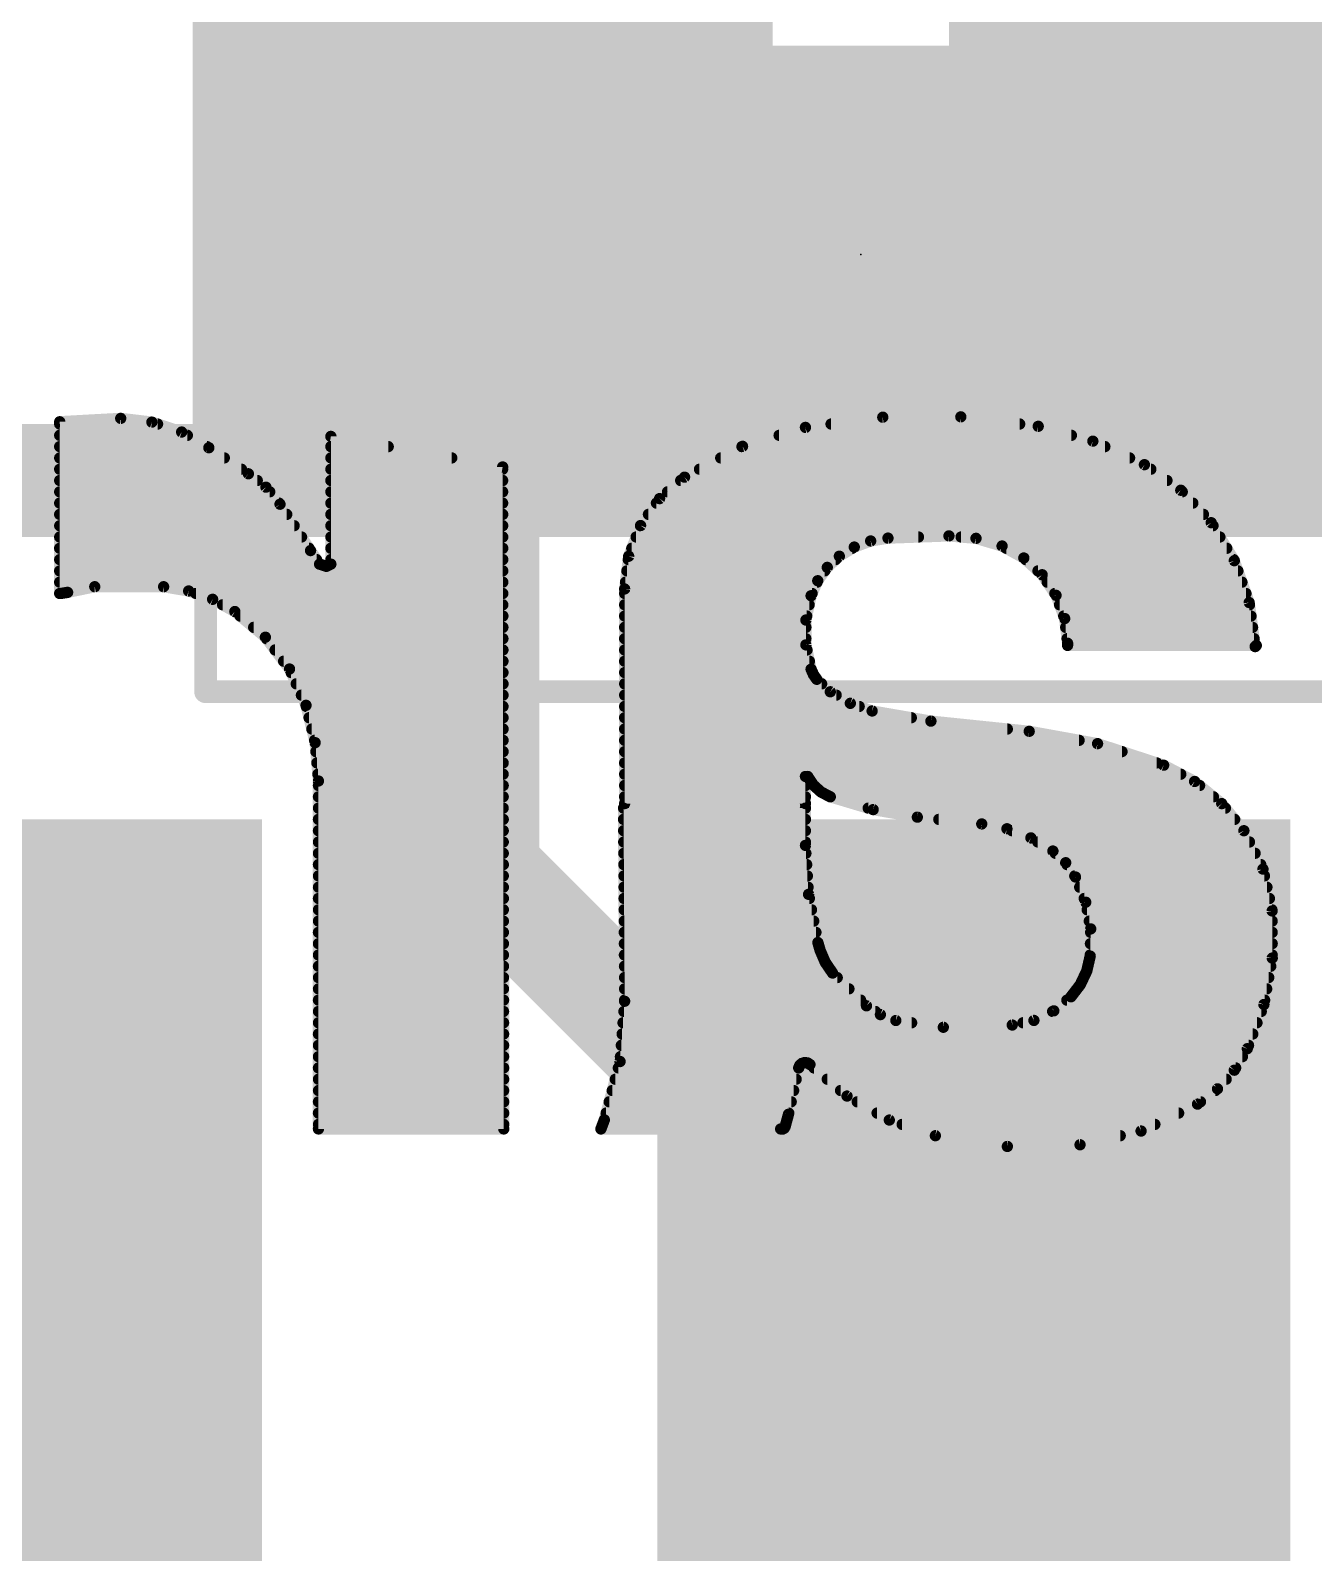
# Model space of a CAD drawing. Extents: x -128 to 56, y -3 to 18.
# Drawn here: x 32.169 to 35.054, y 10.29 to 13.712 of the extents above; entities that cross this region are included whole.
import ezdxf

# ---------------------------------------------------------------- set-up
doc = ezdxf.new("R2010")
doc.units = 0
for name, color, linetype in [('1', 12, 'CONTINUOUS'), ('16', 132, 'CONTINUOUS'), ('21', 53, 'CONTINUOUS'), ('22', 53, 'CONTINUOUS'), ('23', 53, 'CONTINUOUS'), ('29', 253, 'CONTINUOUS'), ('31', 253, 'CONTINUOUS'), ('35', 253, 'CONTINUOUS'), ('39', 12, 'CONTINUOUS'), ('51', 53, 'CONTINUOUS')]:
    doc.layers.add(name, color=color, linetype=linetype)

# ---------------------------------------------------------------- blocks, each defined once
blk = doc.blocks.new('RECT')
blk.add_solid([(-0.5, -0.5), (0.5, -0.5), (-0.5, 0.5), (0.5, 0.5)])

msp = doc.modelspace()

# ---------------------------------------------------------------- linework, layer by layer
at = {"layer": '1'}
for points, const_width in [([(34.886, 13.208), (36.615, 13.208)], 0.3048), ([(33.186, 13.208), (33.186, 11.8228)], 0.254), ([(33.186, 11.8228), (34.29, 10.7188)], 0.254), ([(34.29, 10.16), (34.29, 10.7188)], 0.4064), ([(34.29, 10.16), (38.1, 6.35)], 0.4064)]:
    msp.add_lwpolyline(points, dxfattribs=dict(at, const_width=const_width))
for points, const_width in [([(34.886, 13.2842, 1), (34.886, 13.1318)], 0.1524), ([(33.2495, 13.208, 1), (33.1225, 13.208)], 0.127), ([(33.2309, 11.8677, 1), (33.1411, 11.7779)], 0.127), ([(33.1225, 11.8228, 1), (33.2495, 11.8228)], 0.127), ([(34.3916, 10.7188, 1), (34.1884, 10.7188)], 0.2032), ([(34.2451, 10.6739, 1), (34.3349, 10.7637)], 0.127), ([(34.3618, 10.2318, 1), (34.2182, 10.0882)], 0.2032)]:
    msp.add_lwpolyline(points, format="xyb", dxfattribs=dict(at, const_width=const_width))
at = {"layer": '16', "const_width": 0.254}
msp.add_lwpolyline([(5.08, 12.7), (44.45, 12.7)], dxfattribs=at)
at = {"layer": '22', "const_width": 0.0254}
for points in [[(32.3723, 12.8397), (32.2351, 12.8321)], [(32.2351, 12.8321), (32.2351, 12.446)], [(32.2351, 12.827), (32.4552, 12.827)], [(32.4424, 12.8313), (32.3723, 12.8397)], [(32.5093, 12.809), (32.4424, 12.8313)], [(33.9115, 12.8194), (34.0854, 12.8424)], [(33.969, 12.827), (34.3932, 12.827)], [(34.0854, 12.8424), (34.2607, 12.8432)], [(34.2607, 12.8432), (34.4348, 12.8219)], [(34.4348, 12.8219), (34.5577, 12.7885)], [(32.2351, 12.8016), (32.5221, 12.8016)], [(32.5704, 12.7737), (32.5093, 12.809)], [(33.2308, 12.7305), (32.8447, 12.7991)], [(32.8447, 12.7991), (32.8447, 12.512)], [(33.7701, 12.7769), (33.9115, 12.8194)], [(33.8523, 12.8016), (34.5094, 12.8016)], [(34.5577, 12.7885), (34.6735, 12.7356)], [(32.2351, 12.7762), (32.5661, 12.7762)], [(32.6593, 12.7152), (32.5704, 12.7737)], [(32.8447, 12.7762), (32.9736, 12.7762)], [(33.6398, 12.7076), (33.7701, 12.7769)], [(33.7688, 12.7762), (34.5846, 12.7762)], [(32.2351, 12.7508), (32.6052, 12.7508)], [(32.2351, 12.7254), (32.6438, 12.7254)], [(32.8447, 12.7508), (33.1165, 12.7508)], [(32.8447, 12.7254), (33.2308, 12.7254)], [(33.2334, 11.242), (33.2308, 12.7305)], [(33.6733, 12.7254), (34.688, 12.7254)], [(33.721, 12.7508), (34.6402, 12.7508)], [(34.6735, 12.7356), (34.7553, 12.6781)], [(32.2351, 12.7), (32.6792, 12.7)], [(32.6988, 12.685), (32.6593, 12.7152)], [(32.7304, 12.6467), (32.6988, 12.685)], [(32.8447, 12.7), (33.2309, 12.7)], [(33.5836, 12.6593), (33.6398, 12.7076)], [(33.631, 12.7), (34.7242, 12.7)], [(32.2351, 12.6746), (32.7073, 12.6746)], [(32.8447, 12.6746), (33.2309, 12.6746)], [(33.5409, 12.5988), (33.5836, 12.6593)], [(33.6014, 12.6746), (34.7586, 12.6746)], [(34.7553, 12.6781), (34.8236, 12.6052)], [(32.2351, 12.6492), (32.7283, 12.6492)], [(32.2351, 12.6238), (32.7455, 12.6238)], [(32.799, 12.5425), (32.7304, 12.6467)], [(32.8447, 12.6492), (33.2309, 12.6492)], [(32.8447, 12.6238), (33.231, 12.6238)], [(33.5586, 12.6238), (34.8062, 12.6238)], [(33.5765, 12.6492), (34.7824, 12.6492)], [(32.2351, 12.5984), (32.7622, 12.5984)], [(32.8447, 12.5984), (33.231, 12.5984)], [(33.5142, 12.5297), (33.5409, 12.5988)], [(33.5407, 12.5984), (34.8277, 12.5984)], [(34.8236, 12.6052), (34.8756, 12.5198)], [(32.2351, 12.573), (32.7789, 12.573)], [(32.8447, 12.573), (33.2311, 12.573)], [(33.5309, 12.573), (34.1656, 12.573)], [(34.0213, 12.5504), (33.9877, 12.5298)], [(34.0582, 12.5641), (34.0213, 12.5504)], [(34.097, 12.5705), (34.0582, 12.5641)], [(34.2341, 12.5755), (34.097, 12.5705)], [(34.2949, 12.57), (34.2341, 12.5755)], [(34.2615, 12.573), (34.8432, 12.573)], [(34.3535, 12.5527), (34.2949, 12.57)], [(34.4024, 12.5258), (34.3535, 12.5527)], [(32.2351, 12.5476), (32.7956, 12.5476)], [(32.2351, 12.5222), (32.8125, 12.5222)], [(32.8193, 12.512), (32.799, 12.5425)], [(32.8447, 12.5476), (33.2311, 12.5476)], [(32.8447, 12.5222), (33.2312, 12.5222)], [(33.5051, 12.4562), (33.5142, 12.5297)], [(33.5133, 12.5222), (33.9795, 12.5222)], [(33.5211, 12.5476), (34.0168, 12.5476)], [(33.9877, 12.5298), (33.9606, 12.5047)], [(34.3628, 12.5476), (34.8586, 12.5476)], [(34.4436, 12.4882), (34.4024, 12.5258)], [(34.4064, 12.5222), (34.8741, 12.5222)], [(34.8756, 12.5198), (34.909, 12.4256)], [(32.2351, 12.4968), (33.2312, 12.4968)], [(32.8346, 12.507), (32.8193, 12.512)], [(32.8447, 12.512), (32.8346, 12.507)], [(33.5101, 12.4968), (33.955, 12.4968)], [(33.9606, 12.5047), (33.9392, 12.4747)], [(34.4342, 12.4968), (34.8837, 12.4968)], [(34.4748, 12.4419), (34.4436, 12.4882)], [(32.2351, 12.4714), (33.2313, 12.4714)], [(32.2351, 12.446), (32.2377, 12.446)], [(32.2351, 12.446), (32.2377, 12.446)], [(32.2377, 12.446), (32.2529, 12.4485)], [(32.2529, 12.4485), (32.3139, 12.4612)], [(32.3139, 12.4612), (32.4688, 12.4612)], [(32.4688, 12.4612), (32.525, 12.4517)], [(32.525, 12.4517), (32.5789, 12.4329)], [(32.5413, 12.446), (33.2313, 12.446)], [(33.5051, 11.9736), (33.5051, 12.4562)], [(33.5051, 12.446), (33.9265, 12.446)], [(33.507, 12.4714), (33.9377, 12.4714)], [(33.9392, 12.4747), (33.9242, 12.4409)], [(34.4549, 12.4714), (34.8927, 12.4714)], [(34.472, 12.446), (34.9018, 12.446)], [(32.5789, 12.4329), (32.6288, 12.4054)], [(32.6012, 12.4206), (33.2313, 12.4206)], [(33.5051, 12.4206), (33.9199, 12.4206)], [(33.9242, 12.4409), (33.9125, 12.3863)], [(34.4942, 12.3896), (34.4748, 12.4419)], [(34.4827, 12.4206), (34.9097, 12.4206)], [(34.909, 12.4256), (34.9225, 12.3266)], [(32.6288, 12.4054), (32.6975, 12.3477)], [(32.6409, 12.3952), (33.2314, 12.3952)], [(33.5051, 12.3952), (33.9144, 12.3952)], [(33.9125, 12.3863), (33.9125, 12.3304)], [(34.4921, 12.3952), (34.9131, 12.3952)], [(34.5008, 12.3342), (34.4942, 12.3896)], [(32.6712, 12.3698), (33.2314, 12.3698)], [(32.6975, 12.3477), (32.7518, 12.2762)], [(32.7, 12.3444), (33.2315, 12.3444)], [(33.5051, 12.3698), (33.9125, 12.3698)], [(33.5051, 12.3444), (33.9125, 12.3444)], [(34.4966, 12.3698), (34.9166, 12.3698)], [(34.4996, 12.3444), (34.9201, 12.3444)], [(32.7193, 12.319), (33.2315, 12.319)], [(33.5051, 12.319), (33.915, 12.319)], [(33.9125, 12.3304), (33.9242, 12.2758)], [(34.5008, 12.3292), (34.5008, 12.3342)], [(34.925, 12.3292), (34.5008, 12.3292)], [(34.9225, 12.3266), (34.925, 12.3292)], [(32.7385, 12.2936), (33.2316, 12.2936)], [(32.7518, 12.2762), (32.7889, 12.1945)], [(33.5051, 12.2936), (33.9204, 12.2936)], [(33.9242, 12.2758), (33.9295, 12.2638)], [(32.7554, 12.2682), (33.2316, 12.2682)], [(32.7669, 12.2428), (33.2317, 12.2428)], [(33.5051, 12.2682), (33.9275, 12.2682)], [(33.5051, 12.2428), (33.948, 12.2428)], [(33.9295, 12.2638), (33.9369, 12.253)], [(33.9369, 12.253), (33.9674, 12.225)], [(32.7785, 12.2174), (33.2317, 12.2174)], [(33.5051, 12.2174), (33.9806, 12.2174)], [(33.9674, 12.225), (34.0124, 12.199)], [(32.7889, 12.1945), (32.8094, 12.1105)], [(32.7895, 12.192), (33.2317, 12.192)], [(33.5051, 12.192), (34.0324, 12.192)], [(34.0124, 12.199), (34.0614, 12.1818)], [(34.0614, 12.1818), (34.1935, 12.159)], [(32.7957, 12.1666), (33.2318, 12.1666)], [(32.8019, 12.1412), (33.2318, 12.1412)], [(33.5051, 12.1666), (34.1495, 12.1666)], [(33.5051, 12.1412), (34.3653, 12.1412)], [(34.1935, 12.159), (34.4145, 12.1361)], [(32.8081, 12.1158), (33.2319, 12.1158)], [(32.8094, 12.1105), (32.8168, 12.0244)], [(33.5051, 12.1158), (34.5267, 12.1158)], [(34.4145, 12.1361), (34.5682, 12.1083)], [(34.5682, 12.1083), (34.7167, 12.0599)], [(32.8111, 12.0904), (33.2319, 12.0904)], [(33.5051, 12.0904), (34.6231, 12.0904)], [(32.8133, 12.065), (33.232, 12.065)], [(32.8155, 12.0396), (33.232, 12.0396)], [(33.5051, 12.065), (34.7011, 12.065)], [(33.5051, 12.0396), (34.7553, 12.0396)], [(33.9166, 12.0345), (33.9115, 12.0345)], [(33.9115, 12.0345), (33.9115, 11.9736)], [(33.9294, 12.0151), (33.9166, 12.0345)], [(34.7167, 12.0599), (34.7864, 12.0233)], [(32.8168, 12.0244), (32.8168, 11.242)], [(32.8168, 12.0142), (33.2321, 12.0142)], [(33.5051, 12.0142), (33.9115, 12.0142)], [(33.9467, 11.9995), (33.9294, 12.0151)], [(33.9304, 12.0142), (34.7975, 12.0142)], [(34.7864, 12.0233), (34.8473, 11.9735)], [(32.8168, 11.9888), (33.2321, 11.9888)], [(33.5051, 11.9888), (33.9115, 11.9888)], [(33.9115, 11.9736), (33.5051, 11.9736)], [(33.9674, 11.9888), (33.9467, 11.9995)], [(34.0638, 11.96), (33.9674, 11.9888)], [(33.9674, 11.9888), (34.8286, 11.9888)], [(34.8473, 11.9735), (34.8971, 11.9126)], [(32.8168, 11.9634), (33.2321, 11.9634)], [(32.8168, 11.938), (33.2322, 11.938)], [(33.5051, 11.5291), (33.5026, 11.9634)], [(33.5026, 11.9634), (33.9115, 11.9634)], [(33.5027, 11.938), (33.9115, 11.938)], [(33.9115, 11.9634), (33.9115, 11.8796)], [(34.0526, 11.9634), (34.8556, 11.9634)], [(34.163, 11.9431), (34.0638, 11.96)], [(34.3078, 11.9278), (34.163, 11.9431)], [(34.2113, 11.938), (34.8763, 11.938)], [(32.8168, 11.9126), (33.2322, 11.9126)], [(33.5029, 11.9126), (33.9115, 11.9126)], [(34.3644, 11.917), (34.3078, 11.9278)], [(34.4183, 11.8965), (34.3644, 11.917)], [(34.3759, 11.9126), (34.8971, 11.9126)], [(34.8971, 11.9126), (34.94, 11.8264)], [(32.8168, 11.8872), (33.2323, 11.8872)], [(33.503, 11.8872), (33.9115, 11.8872)], [(33.9115, 11.8796), (33.9185, 11.7695)], [(34.4678, 11.8669), (34.4183, 11.8965)], [(34.4338, 11.8872), (34.9097, 11.8872)], [(34.4966, 11.8406), (34.4678, 11.8669)], [(32.8168, 11.8618), (33.2323, 11.8618)], [(32.8168, 11.8364), (33.2324, 11.8364)], [(33.5032, 11.8618), (33.9126, 11.8618)], [(33.5033, 11.8364), (33.9143, 11.8364)], [(34.4734, 11.8618), (34.9224, 11.8618)], [(34.5186, 11.8085), (34.4966, 11.8406)], [(34.4995, 11.8364), (34.935, 11.8364)], [(32.8168, 11.811), (33.2324, 11.811)], [(33.5035, 11.811), (33.9159, 11.811)], [(34.5169, 11.811), (34.9434, 11.811)], [(34.5416, 11.7519), (34.5186, 11.8085)], [(34.94, 11.8264), (34.9606, 11.7323)], [(32.8168, 11.7856), (33.2325, 11.7856)], [(33.5036, 11.7856), (33.9175, 11.7856)], [(33.9185, 11.7695), (33.9395, 11.6611)], [(34.5279, 11.7856), (34.9489, 11.7856)], [(32.8168, 11.7602), (33.2325, 11.7602)], [(32.8168, 11.7348), (33.2325, 11.7348)], [(33.5038, 11.7602), (33.9203, 11.7602)], [(33.5039, 11.7348), (33.9252, 11.7348)], [(34.5382, 11.7602), (34.9545, 11.7602)], [(34.5527, 11.6918), (34.5416, 11.7519)], [(34.5448, 11.7348), (34.9601, 11.7348)], [(34.9606, 11.7323), (34.9609, 11.6262)], [(32.8168, 11.7094), (33.2326, 11.7094)], [(33.5041, 11.7094), (33.9302, 11.7094)], [(34.5495, 11.7094), (34.9607, 11.7094)], [(32.8168, 11.684), (33.2326, 11.684)], [(32.8168, 11.6586), (33.2327, 11.6586)], [(33.5042, 11.684), (33.9351, 11.684)], [(33.5044, 11.6586), (33.9402, 11.6586)], [(33.9395, 11.6611), (33.9446, 11.6434)], [(34.5516, 11.6307), (34.5527, 11.6918)], [(34.5521, 11.6586), (34.9608, 11.6586)], [(34.5526, 11.684), (34.9607, 11.684)], [(32.8168, 11.6332), (33.2327, 11.6332)], [(33.5045, 11.6332), (33.949, 11.6332)], [(33.9446, 11.6434), (33.9561, 11.6166)], [(34.5439, 11.5973), (34.5516, 11.6307)], [(34.5516, 11.6332), (34.9608, 11.6332)], [(34.9609, 11.6262), (34.942, 11.5217)], [(32.8168, 11.6078), (33.2328, 11.6078)], [(33.5047, 11.6078), (33.9621, 11.6078)], [(33.9561, 11.6166), (33.9725, 11.5926)], [(33.9725, 11.5926), (34.0487, 11.5189)], [(34.5293, 11.5664), (34.5439, 11.5973)], [(34.5463, 11.6078), (34.9575, 11.6078)], [(32.8168, 11.5824), (33.2328, 11.5824)], [(32.8168, 11.557), (33.2328, 11.557)], [(33.5048, 11.5824), (33.983, 11.5824)], [(33.5049, 11.557), (34.0093, 11.557)], [(34.5084, 11.5392), (34.5293, 11.5664)], [(34.5221, 11.557), (34.9484, 11.557)], [(34.5368, 11.5824), (34.953, 11.5824)], [(32.8168, 11.5316), (33.2329, 11.5316)], [(33.4948, 11.3936), (33.5051, 11.5291)], [(33.5051, 11.5316), (34.0356, 11.5316)], [(34.47, 11.5076), (34.5084, 11.5392)], [(34.4992, 11.5316), (34.9438, 11.5316)], [(34.942, 11.5217), (34.9047, 11.4224)], [(32.8168, 11.5062), (33.2329, 11.5062)], [(33.5034, 11.5062), (34.0688, 11.5062)], [(34.0487, 11.5189), (34.08, 11.4991)], [(34.08, 11.4991), (34.1147, 11.4859)], [(34.4251, 11.486), (34.47, 11.5076)], [(34.4671, 11.5062), (34.9362, 11.5062)], [(32.8168, 11.4808), (33.233, 11.4808)], [(32.8168, 11.4554), (33.233, 11.4554)], [(33.4995, 11.4554), (34.9171, 11.4554)], [(33.5014, 11.4808), (34.1503, 11.4808)], [(34.1147, 11.4859), (34.2214, 11.4706)], [(34.2214, 11.4706), (34.3764, 11.4757)], [(34.3764, 11.4757), (34.4251, 11.486)], [(34.4005, 11.4808), (34.9266, 11.4808)], [(32.8168, 11.43), (33.2331, 11.43)], [(33.4975, 11.43), (34.9076, 11.43)], [(34.9047, 11.4224), (34.8755, 11.3741)], [(32.8168, 11.4046), (33.2331, 11.4046)], [(33.4594, 11.2624), (33.4948, 11.3936)], [(33.4956, 11.4046), (34.8939, 11.4046)], [(33.8989, 11.3851), (33.8963, 11.3792)], [(33.9037, 11.3894), (33.8989, 11.3851)], [(33.9099, 11.3913), (33.9037, 11.3894)], [(33.9163, 11.3904), (33.9099, 11.3913)], [(33.9217, 11.3868), (33.9163, 11.3904)], [(34.005, 11.316), (33.9217, 11.3868)], [(32.8168, 11.3792), (33.2332, 11.3792)], [(32.8168, 11.3538), (33.2332, 11.3538)], [(33.484, 11.3538), (33.8907, 11.3538)], [(33.4909, 11.3792), (33.8963, 11.3792)], [(33.8963, 11.3792), (33.8734, 11.2751)], [(33.9306, 11.3792), (34.8786, 11.3792)], [(33.9605, 11.3538), (34.8573, 11.3538)], [(34.8755, 11.3741), (34.8378, 11.3321)], [(32.8168, 11.3284), (33.2332, 11.3284)], [(33.4772, 11.3284), (33.8851, 11.3284)], [(33.9904, 11.3284), (34.8329, 11.3284)], [(34.1001, 11.262), (34.005, 11.316)], [(34.8378, 11.3321), (34.7929, 11.2979)], [(32.8168, 11.303), (33.2333, 11.303)], [(33.4703, 11.303), (33.8795, 11.303)], [(34.0279, 11.303), (34.7996, 11.303)], [(34.7929, 11.2979), (34.666, 11.2373)], [(32.8168, 11.2776), (33.2333, 11.2776)], [(32.8168, 11.2522), (33.2334, 11.2522)], [(33.4518, 11.242), (33.4594, 11.2624)], [(33.4556, 11.2522), (33.8672, 11.2522)], [(33.4635, 11.2776), (33.874, 11.2776)], [(33.8734, 11.2751), (33.8658, 11.2471)], [(34.0726, 11.2776), (34.7504, 11.2776)], [(34.2036, 11.2268), (34.1001, 11.262)], [(34.1289, 11.2522), (34.6971, 11.2522)], [(32.8168, 11.242), (33.2334, 11.242)], [(33.8557, 11.242), (33.4518, 11.242)], [(33.8599, 11.2416), (33.8557, 11.242)], [(33.8636, 11.2435), (33.8599, 11.2416)], [(33.8658, 11.2471), (33.8636, 11.2435)], [(34.3653, 11.2027), (34.2036, 11.2268)], [(34.2036, 11.2268), (34.6191, 11.2268)], [(34.666, 11.2373), (34.5288, 11.2065)], [(34.5288, 11.2065), (34.3653, 11.2027)]]:
    msp.add_lwpolyline(points, dxfattribs=at)
at = {"layer": '22', "const_width": 0.0127}
for points in [[(32.2347, 12.8384, 1), (32.2355, 12.8258)], [(32.2415, 12.8321, 1), (32.2288, 12.8321)], [(32.2351, 12.8333, 1), (32.2351, 12.8207)], [(32.3731, 12.846, 1), (32.3715, 12.8334)], [(32.3727, 12.8334, 1), (32.3719, 12.846)], [(32.4444, 12.8373, 1), (32.4403, 12.8253)], [(32.4416, 12.825, 1), (32.4431, 12.8376)], [(32.4552, 12.8207, 1), (32.4552, 12.8333)], [(33.969, 12.8333, 1), (33.969, 12.8207)], [(34.0853, 12.8487, 1), (34.0854, 12.836)], [(34.0862, 12.8361, 1), (34.0845, 12.8487)], [(34.2615, 12.8495, 1), (34.26, 12.8369)], [(34.2608, 12.8369, 1), (34.2607, 12.8496)], [(34.3932, 12.8207, 1), (34.3932, 12.8333)], [(34.4365, 12.828, 1), (34.4331, 12.8158)], [(34.434, 12.8156, 1), (34.4356, 12.8282)], [(32.2351, 12.8079, 1), (32.2351, 12.7953)], [(32.5125, 12.8145, 1), (32.5061, 12.8035)], [(32.5073, 12.803, 1), (32.5113, 12.815)], [(32.5221, 12.7953, 1), (32.5221, 12.8079)], [(32.8458, 12.8054, 1), (32.8436, 12.7928)], [(32.8511, 12.7991, 1), (32.8384, 12.7991)], [(33.8523, 12.8079, 1), (33.8523, 12.7953)], [(33.9107, 12.8257, 1), (33.9123, 12.8131)], [(33.9133, 12.8133, 1), (33.9097, 12.8255)], [(34.5094, 12.7953, 1), (34.5094, 12.8079)], [(34.5603, 12.7943, 1), (34.555, 12.7827)], [(34.556, 12.7824, 1), (34.5593, 12.7946)], [(32.2351, 12.7826, 1), (32.2351, 12.7699)], [(32.5739, 12.779, 1), (32.5669, 12.7684)], [(32.5661, 12.7699, 1), (32.5661, 12.7826)], [(32.5672, 12.7682, 1), (32.5736, 12.7792)], [(32.8447, 12.7826, 1), (32.8447, 12.7699)], [(32.9736, 12.7699, 1), (32.9736, 12.7826)], [(33.7688, 12.7826, 1), (33.7688, 12.7699)], [(33.7683, 12.783, 1), (33.772, 12.7708)], [(33.7731, 12.7713, 1), (33.7671, 12.7825)], [(34.5846, 12.7699, 1), (34.5846, 12.7826)], [(32.2351, 12.7571, 1), (32.2351, 12.7445)], [(32.2351, 12.7317, 1), (32.2351, 12.7191)], [(32.6052, 12.7445, 1), (32.6052, 12.7571)], [(32.6438, 12.7191, 1), (32.6438, 12.7317)], [(32.8447, 12.7571, 1), (32.8447, 12.7445)], [(32.8447, 12.7317, 1), (32.8447, 12.7191)], [(33.1165, 12.7445, 1), (33.1165, 12.7571)], [(33.2371, 12.7305, 1), (33.2245, 12.7305)], [(33.2297, 12.7242, 1), (33.2319, 12.7368)], [(33.2308, 12.7191, 1), (33.2308, 12.7317)], [(33.6733, 12.7317, 1), (33.6733, 12.7191)], [(33.721, 12.7571, 1), (33.721, 12.7445)], [(34.6402, 12.7445, 1), (34.6402, 12.7571)], [(34.6772, 12.7408, 1), (34.6698, 12.7304)], [(34.6709, 12.7298, 1), (34.6761, 12.7414)], [(34.688, 12.7191, 1), (34.688, 12.7317)], [(32.2351, 12.7064, 1), (32.2351, 12.6937)], [(32.6632, 12.7202, 1), (32.6554, 12.7102)], [(32.6558, 12.7099, 1), (32.6628, 12.7205)], [(32.6792, 12.6937, 1), (32.6792, 12.7064)], [(32.7036, 12.689, 1), (32.6939, 12.681)], [(32.8447, 12.7064, 1), (32.8447, 12.6937)], [(33.2309, 12.6937, 1), (33.2309, 12.7064)], [(33.631, 12.7064, 1), (33.631, 12.6937)], [(33.6368, 12.7132, 1), (33.6428, 12.702)], [(33.6439, 12.7028, 1), (33.6357, 12.7124)], [(34.7242, 12.6937, 1), (34.7242, 12.7064)], [(32.2351, 12.6809, 1), (32.2351, 12.6683)], [(32.6949, 12.68, 1), (32.7026, 12.69)], [(32.7073, 12.6683, 1), (32.7073, 12.6809)], [(32.8447, 12.6809, 1), (32.8447, 12.6683)], [(33.2309, 12.6683, 1), (33.2309, 12.6809)], [(33.5795, 12.6641, 1), (33.5878, 12.6545)], [(33.5888, 12.6556, 1), (33.5784, 12.663)], [(33.6014, 12.6809, 1), (33.6014, 12.6683)], [(34.7599, 12.6825, 1), (34.7506, 12.6738)], [(34.7516, 12.6729, 1), (34.7589, 12.6833)], [(34.7586, 12.6683, 1), (34.7586, 12.6809)], [(32.2351, 12.6302, 1), (32.2351, 12.6175)], [(32.2351, 12.6555, 1), (32.2351, 12.6429)], [(32.7357, 12.6502, 1), (32.7251, 12.6432)], [(32.7255, 12.6427, 1), (32.7353, 12.6507)], [(32.7283, 12.6429, 1), (32.7283, 12.6555)], [(32.7455, 12.6175, 1), (32.7455, 12.6302)], [(32.8447, 12.6302, 1), (32.8447, 12.6175)], [(32.8447, 12.6555, 1), (32.8447, 12.6429)], [(33.2309, 12.6429, 1), (33.2309, 12.6555)], [(33.231, 12.6175, 1), (33.231, 12.6302)], [(33.5586, 12.6302, 1), (33.5586, 12.6175)], [(33.5765, 12.6555, 1), (33.5765, 12.6429)], [(34.7824, 12.6429, 1), (34.7824, 12.6555)], [(34.8062, 12.6175, 1), (34.8062, 12.6302)], [(32.2351, 12.6047, 1), (32.2351, 12.5921)], [(32.7622, 12.5921, 1), (32.7622, 12.6047)], [(32.8447, 12.6047, 1), (32.8447, 12.5921)], [(33.231, 12.5921, 1), (33.231, 12.6047)], [(33.5407, 12.6047, 1), (33.5407, 12.5921)], [(33.5357, 12.6025, 1), (33.5461, 12.5951)], [(33.5468, 12.5965, 1), (33.535, 12.6011)], [(34.829, 12.6085, 1), (34.8182, 12.6019)], [(34.819, 12.6008, 1), (34.8282, 12.6095)], [(34.8277, 12.5921, 1), (34.8277, 12.6047)], [(32.2351, 12.5793, 1), (32.2351, 12.5667)], [(32.7789, 12.5667, 1), (32.7789, 12.5793)], [(32.8447, 12.5793, 1), (32.8447, 12.5667)], [(33.2311, 12.5667, 1), (33.2311, 12.5793)], [(33.5309, 12.5793, 1), (33.5309, 12.5667)], [(34.0191, 12.5563, 1), (34.0235, 12.5444)], [(34.0246, 12.5449, 1), (34.018, 12.5558)], [(34.0571, 12.5704, 1), (34.0592, 12.5578)], [(34.0604, 12.5581, 1), (34.0559, 12.57)], [(34.0968, 12.5768, 1), (34.0972, 12.5642)], [(34.098, 12.5642, 1), (34.096, 12.5768)], [(34.1656, 12.5667, 1), (34.1656, 12.5793)], [(34.2347, 12.5818, 1), (34.2335, 12.5692)], [(34.2343, 12.5692, 1), (34.2339, 12.5818)], [(34.2615, 12.5793, 1), (34.2615, 12.5667)], [(34.2967, 12.576, 1), (34.2931, 12.5639)], [(34.2943, 12.5636, 1), (34.2955, 12.5763)], [(34.3566, 12.5583, 1), (34.3504, 12.5471)], [(34.3517, 12.5466, 1), (34.3553, 12.5588)], [(34.8432, 12.5667, 1), (34.8432, 12.5793)], [(32.2351, 12.554, 1), (32.2351, 12.5413)], [(32.2351, 12.5285, 1), (32.2351, 12.5159)], [(32.8043, 12.546, 1), (32.7937, 12.539)], [(32.7937, 12.539, 1), (32.8043, 12.546)], [(32.7956, 12.5413, 1), (32.7956, 12.554)], [(32.8125, 12.5159, 1), (32.8125, 12.5285)], [(32.8447, 12.554, 1), (32.8447, 12.5413)], [(32.8447, 12.5285, 1), (32.8447, 12.5159)], [(33.2311, 12.5413, 1), (33.2311, 12.554)], [(33.2312, 12.5159, 1), (33.2312, 12.5285)], [(33.5133, 12.5285, 1), (33.5133, 12.5159)], [(33.5083, 12.532, 1), (33.5201, 12.5274)], [(33.5205, 12.5289, 1), (33.5079, 12.5305)], [(33.5211, 12.554, 1), (33.5211, 12.5413)], [(33.9795, 12.5159, 1), (33.9795, 12.5285)], [(33.9844, 12.5352, 1), (33.991, 12.5244)], [(33.992, 12.5251, 1), (33.9834, 12.5345)], [(34.0168, 12.5413, 1), (34.0168, 12.554)], [(34.3628, 12.554, 1), (34.3628, 12.5413)], [(34.4067, 12.5305, 1), (34.3981, 12.5211)], [(34.3993, 12.5203, 1), (34.4055, 12.5314)], [(34.4064, 12.5285, 1), (34.4064, 12.5159)], [(34.8586, 12.5413, 1), (34.8586, 12.554)], [(34.8815, 12.5219, 1), (34.8696, 12.5177)], [(34.8701, 12.5165, 1), (34.881, 12.5231)], [(34.8741, 12.5159, 1), (34.8741, 12.5285)], [(32.2351, 12.5031, 1), (32.2351, 12.4905)], [(32.8213, 12.518, 1), (32.8173, 12.506)], [(32.814, 12.5085, 1), (32.8246, 12.5155)], [(32.8318, 12.5127, 1), (32.8374, 12.5013)], [(32.8326, 12.501, 1), (32.8366, 12.513)], [(32.8384, 12.512, 1), (32.8511, 12.512)], [(32.8475, 12.5063, 1), (32.8419, 12.5177)], [(33.2312, 12.4905, 1), (33.2312, 12.5031)], [(33.5101, 12.5031, 1), (33.5101, 12.4905)], [(33.9563, 12.5094, 1), (33.9649, 12.5)], [(33.955, 12.4905, 1), (33.955, 12.5031)], [(33.9658, 12.501, 1), (33.9555, 12.5084)], [(34.4342, 12.5031, 1), (34.4342, 12.4905)], [(34.4489, 12.4917, 1), (34.4383, 12.4846)], [(34.4393, 12.4835, 1), (34.4479, 12.4929)], [(34.8837, 12.4905, 1), (34.8837, 12.5031)], [(32.2351, 12.4778, 1), (32.2351, 12.4651)], [(32.2351, 12.4523, 1), (32.2351, 12.4397)], [(32.2351, 12.4523, 1), (32.2351, 12.4397)], [(32.2367, 12.4523, 1), (32.2387, 12.4397)], [(32.2377, 12.4397, 1), (32.2377, 12.4523)], [(32.2377, 12.4397, 1), (32.2377, 12.4523)], [(32.2516, 12.4547, 1), (32.2542, 12.4423)], [(32.2539, 12.4422, 1), (32.2519, 12.4548)], [(32.3139, 12.4675, 1), (32.3139, 12.4549)], [(32.3152, 12.455, 1), (32.3126, 12.4674)], [(32.4699, 12.4675, 1), (32.4677, 12.4549)], [(32.4688, 12.4549, 1), (32.4688, 12.4675)], [(32.5271, 12.4577, 1), (32.5229, 12.4457)], [(32.524, 12.4454, 1), (32.5261, 12.4579)], [(32.5413, 12.4523, 1), (32.5413, 12.4397)], [(33.2313, 12.4651, 1), (33.2313, 12.4778)], [(33.2313, 12.4397, 1), (33.2313, 12.4523)], [(33.4988, 12.457, 1), (33.5114, 12.4554)], [(33.5114, 12.4562, 1), (33.4988, 12.4562)], [(33.5051, 12.4523, 1), (33.5051, 12.4397)], [(33.507, 12.4778, 1), (33.507, 12.4651)], [(33.9265, 12.4397, 1), (33.9265, 12.4523)], [(33.934, 12.4783, 1), (33.9443, 12.471)], [(33.945, 12.4721, 1), (33.9334, 12.4772)], [(33.9377, 12.4651, 1), (33.9377, 12.4778)], [(34.4549, 12.4778, 1), (34.4549, 12.4651)], [(34.472, 12.4523, 1), (34.472, 12.4397)], [(34.8927, 12.4651, 1), (34.8927, 12.4778)], [(34.9018, 12.4397, 1), (34.9018, 12.4523)], [(32.2288, 12.446, 1), (32.2415, 12.446)], [(32.5819, 12.4385, 1), (32.5758, 12.4274)], [(32.5768, 12.4269, 1), (32.581, 12.4389)], [(32.6012, 12.4269, 1), (32.6012, 12.4143)], [(33.2313, 12.4143, 1), (33.2313, 12.4269)], [(33.5051, 12.4269, 1), (33.5051, 12.4143)], [(33.9184, 12.4435, 1), (33.93, 12.4383)], [(33.9304, 12.4396, 1), (33.918, 12.4422)], [(33.9199, 12.4143, 1), (33.9199, 12.4269)], [(34.4807, 12.4441, 1), (34.4688, 12.4397)], [(34.4695, 12.4384, 1), (34.4801, 12.4455)], [(34.4827, 12.4269, 1), (34.4827, 12.4143)], [(34.9153, 12.4265, 1), (34.9027, 12.4248)], [(34.903, 12.4235, 1), (34.915, 12.4278)], [(34.9097, 12.4143, 1), (34.9097, 12.4269)], [(32.6329, 12.4103, 1), (32.6247, 12.4005)], [(32.6257, 12.3998, 1), (32.6319, 12.411)], [(32.6409, 12.4016, 1), (32.6409, 12.3889)], [(33.2314, 12.3889, 1), (33.2314, 12.4016)], [(33.5051, 12.4016, 1), (33.5051, 12.3889)], [(33.9063, 12.3876, 1), (33.9187, 12.385)], [(33.9189, 12.3863, 1), (33.9062, 12.3863)], [(33.9144, 12.3889, 1), (33.9144, 12.4016)], [(34.4921, 12.4016, 1), (34.4921, 12.3889)], [(34.5005, 12.3904, 1), (34.4879, 12.3889)], [(34.4883, 12.3874, 1), (34.5002, 12.3918)], [(34.9131, 12.3889, 1), (34.9131, 12.4016)], [(32.6712, 12.3762, 1), (32.6712, 12.3635)], [(32.7026, 12.3515, 1), (32.6924, 12.3438)], [(32.6934, 12.3428, 1), (32.7016, 12.3525)], [(32.7, 12.3507, 1), (32.7, 12.3381)], [(33.2314, 12.3635, 1), (33.2314, 12.3762)], [(33.2315, 12.3381, 1), (33.2315, 12.3507)], [(33.5051, 12.3762, 1), (33.5051, 12.3635)], [(33.5051, 12.3507, 1), (33.5051, 12.3381)], [(33.9125, 12.3635, 1), (33.9125, 12.3762)], [(33.9125, 12.3381, 1), (33.9125, 12.3507)], [(34.4966, 12.3762, 1), (34.4966, 12.3635)], [(34.4996, 12.3507, 1), (34.4996, 12.3381)], [(34.9166, 12.3635, 1), (34.9166, 12.3762)], [(34.9201, 12.3381, 1), (34.9201, 12.3507)], [(32.7193, 12.3254, 1), (32.7193, 12.3127)], [(33.2315, 12.3127, 1), (33.2315, 12.3254)], [(33.5051, 12.3254, 1), (33.5051, 12.3127)], [(33.9187, 12.3317, 1), (33.9063, 12.3291)], [(33.9062, 12.3304, 1), (33.9189, 12.3304)], [(33.915, 12.3127, 1), (33.915, 12.3254)], [(34.4945, 12.3335, 1), (34.5071, 12.3349)], [(34.5071, 12.3342, 1), (34.4945, 12.3342)], [(34.5008, 12.3355, 1), (34.5008, 12.3229)], [(34.4945, 12.3292, 1), (34.5071, 12.3292)], [(34.9179, 12.331, 1), (34.9271, 12.3222)], [(34.9162, 12.3257, 1), (34.9288, 12.3275)], [(34.9296, 12.3248, 1), (34.9204, 12.3336)], [(34.925, 12.3229, 1), (34.925, 12.3355)], [(32.7385, 12.3, 1), (32.7385, 12.2873)], [(32.7575, 12.2788, 1), (32.746, 12.2736)], [(33.2316, 12.2873, 1), (33.2316, 12.3)], [(33.5051, 12.3, 1), (33.5051, 12.2873)], [(33.93, 12.2783, 1), (33.9184, 12.2733)], [(33.9204, 12.2873, 1), (33.9204, 12.3)], [(32.7467, 12.2723, 1), (32.7568, 12.28)], [(32.7554, 12.2745, 1), (32.7554, 12.2619)], [(32.7669, 12.2492, 1), (32.7669, 12.2365)], [(33.2316, 12.2619, 1), (33.2316, 12.2745)], [(33.2317, 12.2365, 1), (33.2317, 12.2492)], [(33.5051, 12.2492, 1), (33.5051, 12.2365)], [(33.5051, 12.2745, 1), (33.5051, 12.2619)], [(33.918, 12.2745, 1), (33.9304, 12.2771)], [(33.9347, 12.2674, 1), (33.9242, 12.2602)], [(33.9236, 12.2612, 1), (33.9353, 12.2663)], [(33.9275, 12.2619, 1), (33.9275, 12.2745)], [(33.9412, 12.2577, 1), (33.9326, 12.2483)], [(33.9317, 12.2494, 1), (33.9421, 12.2566)], [(33.948, 12.2365, 1), (33.948, 12.2492)], [(32.7785, 12.2238, 1), (32.7785, 12.2111)], [(33.2317, 12.2111, 1), (33.2317, 12.2238)], [(33.5051, 12.2238, 1), (33.5051, 12.2111)], [(33.9706, 12.2305, 1), (33.9642, 12.2195)], [(33.9631, 12.2203, 1), (33.9717, 12.2297)], [(33.9806, 12.2111, 1), (33.9806, 12.2238)], [(32.7951, 12.196, 1), (32.7827, 12.193)], [(32.7831, 12.1919, 1), (32.7947, 12.1971)], [(32.7895, 12.1983, 1), (32.7895, 12.1857)], [(33.2317, 12.1857, 1), (33.2317, 12.1983)], [(33.5051, 12.1983, 1), (33.5051, 12.1857)], [(34.0145, 12.205, 1), (34.0103, 12.1931)], [(34.0092, 12.1935, 1), (34.0156, 12.2046)], [(34.0324, 12.1857, 1), (34.0324, 12.1983)], [(34.0625, 12.1881, 1), (34.0603, 12.1755)], [(34.0593, 12.1758, 1), (34.0635, 12.1878)], [(32.7957, 12.173, 1), (32.7957, 12.1603)], [(32.8019, 12.1476, 1), (32.8019, 12.1349)], [(33.2318, 12.1603, 1), (33.2318, 12.173)], [(33.2318, 12.1349, 1), (33.2318, 12.1476)], [(33.5051, 12.173, 1), (33.5051, 12.1603)], [(33.5051, 12.1476, 1), (33.5051, 12.1349)], [(34.1495, 12.1603, 1), (34.1495, 12.173)], [(34.1942, 12.1653, 1), (34.1928, 12.1527)], [(34.1924, 12.1527, 1), (34.1946, 12.1653)], [(34.3653, 12.1349, 1), (34.3653, 12.1476)], [(32.8081, 12.1221, 1), (32.8081, 12.1095)], [(32.8157, 12.1111, 1), (32.803, 12.11)], [(32.8032, 12.109, 1), (32.8155, 12.112)], [(33.2319, 12.1095, 1), (33.2319, 12.1221)], [(33.5051, 12.1221, 1), (33.5051, 12.1095)], [(34.4156, 12.1423, 1), (34.4134, 12.1299)], [(34.4138, 12.1298, 1), (34.4152, 12.1424)], [(34.5267, 12.1095, 1), (34.5267, 12.1221)], [(34.5702, 12.1143, 1), (34.5662, 12.1023)], [(34.5671, 12.1021, 1), (34.5693, 12.1146)], [(32.8111, 12.0968, 1), (32.8111, 12.0841)], [(33.2319, 12.0841, 1), (33.2319, 12.0968)], [(33.5051, 12.0968, 1), (33.5051, 12.0841)], [(34.6231, 12.0841, 1), (34.6231, 12.0968)], [(32.8133, 12.0714, 1), (32.8133, 12.0587)], [(32.8155, 12.0459, 1), (32.8155, 12.0333)], [(33.232, 12.0587, 1), (33.232, 12.0714)], [(33.232, 12.0333, 1), (33.232, 12.0459)], [(33.5051, 12.0714, 1), (33.5051, 12.0587)], [(33.5051, 12.0459, 1), (33.5051, 12.0333)], [(33.9115, 12.0409, 1), (33.9115, 12.0282)], [(33.9179, 12.0345, 1), (33.9052, 12.0345)], [(33.9219, 12.038, 1), (33.9113, 12.031)], [(33.9166, 12.0282, 1), (33.9166, 12.0409)], [(34.7011, 12.0587, 1), (34.7011, 12.0714)], [(34.7197, 12.0655, 1), (34.7137, 12.0543)], [(34.7147, 12.0539, 1), (34.7187, 12.0659)], [(34.7553, 12.0333, 1), (34.7553, 12.0459)], [(32.8105, 12.0239, 1), (32.8231, 12.0249)], [(32.8168, 12.0206, 1), (32.8168, 12.0079)], [(32.8231, 12.0244, 1), (32.8105, 12.0244)], [(33.2321, 12.0079, 1), (33.2321, 12.0206)], [(33.5051, 12.0206, 1), (33.5051, 12.0079)], [(33.9115, 12.0079, 1), (33.9115, 12.0206)], [(33.9337, 12.0198, 1), (33.9252, 12.0103)], [(33.9304, 12.0206, 1), (33.9304, 12.0079)], [(33.9241, 12.0116, 1), (33.9347, 12.0186)], [(34.7904, 12.0282, 1), (34.7823, 12.0184)], [(34.7834, 12.0177, 1), (34.7893, 12.0289)], [(34.7975, 12.0079, 1), (34.7975, 12.0206)], [(32.8168, 11.9952, 1), (32.8168, 11.9825)], [(33.2321, 11.9825, 1), (33.2321, 11.9952)], [(33.5051, 11.9952, 1), (33.5051, 11.9825)], [(33.5051, 11.98, 1), (33.5051, 11.9673)], [(33.4988, 11.9736, 1), (33.5114, 11.9736)], [(33.9052, 11.9736, 1), (33.9179, 11.9736)], [(33.9115, 11.9825, 1), (33.9115, 11.9952)], [(33.9115, 11.9673, 1), (33.9115, 11.98)], [(33.9496, 12.0051, 1), (33.9438, 11.9939)], [(33.9425, 11.9948, 1), (33.951, 12.0042)], [(33.9692, 11.9949, 1), (33.9656, 11.9827)], [(33.9674, 11.9952, 1), (33.9674, 11.9825)], [(33.9645, 11.9832, 1), (33.9703, 11.9944)], [(34.8286, 11.9825, 1), (34.8286, 11.9952)], [(34.8522, 11.9776, 1), (34.8424, 11.9695)], [(34.8433, 11.9686, 1), (34.8513, 11.9785)], [(32.8168, 11.9444, 1), (32.8168, 11.9317)], [(32.8168, 11.9697, 1), (32.8168, 11.9571)], [(33.2321, 11.9571, 1), (33.2321, 11.9697)], [(33.2322, 11.9317, 1), (33.2322, 11.9444)], [(33.5089, 11.9634, 1), (33.4963, 11.9634)], [(33.5026, 11.9697, 1), (33.5026, 11.9571)], [(33.5027, 11.9444, 1), (33.5027, 11.9317)], [(33.9179, 11.9634, 1), (33.9052, 11.9634)], [(33.9115, 11.9571, 1), (33.9115, 11.9697)], [(33.9115, 11.9317, 1), (33.9115, 11.9444)], [(34.0526, 11.9697, 1), (34.0526, 11.9571)], [(34.0649, 11.9663, 1), (34.0628, 11.9538)], [(34.062, 11.954, 1), (34.0656, 11.9661)], [(34.1637, 11.9494, 1), (34.1623, 11.9368)], [(34.1619, 11.9368, 1), (34.1641, 11.9494)], [(34.2113, 11.9444, 1), (34.2113, 11.9317)], [(34.8556, 11.9571, 1), (34.8556, 11.9697)], [(34.8763, 11.9317, 1), (34.8763, 11.9444)], [(32.8168, 11.919, 1), (32.8168, 11.9063)], [(33.2322, 11.9063, 1), (33.2322, 11.919)], [(33.5029, 11.919, 1), (33.5029, 11.9063)], [(33.9115, 11.9063, 1), (33.9115, 11.919)], [(34.309, 11.934, 1), (34.3066, 11.9216)], [(34.3071, 11.9215, 1), (34.3085, 11.9341)], [(34.3667, 11.9229, 1), (34.3622, 11.911)], [(34.3632, 11.9107, 1), (34.3656, 11.9232)], [(34.3759, 11.919, 1), (34.3759, 11.9063)], [(34.9028, 11.9154, 1), (34.8914, 11.9098)], [(34.8922, 11.9086, 1), (34.902, 11.9166)], [(34.8971, 11.9063, 1), (34.8971, 11.919)], [(32.8168, 11.8935, 1), (32.8168, 11.8809)], [(33.2323, 11.8809, 1), (33.2323, 11.8935)], [(33.503, 11.8935, 1), (33.503, 11.8809)], [(33.9178, 11.88, 1), (33.9052, 11.8792)], [(33.9052, 11.8796, 1), (33.9179, 11.8796)], [(33.9115, 11.8809, 1), (33.9115, 11.8935)], [(34.4216, 11.9019, 1), (34.415, 11.891)], [(34.416, 11.8905, 1), (34.4206, 11.9024)], [(34.4338, 11.8935, 1), (34.4338, 11.8809)], [(34.4721, 11.8716, 1), (34.4635, 11.8622)], [(34.4645, 11.8614, 1), (34.4711, 11.8724)], [(34.9097, 11.8809, 1), (34.9097, 11.8935)], [(32.8168, 11.8681, 1), (32.8168, 11.8555)], [(32.8168, 11.8428, 1), (32.8168, 11.8301)], [(33.2323, 11.8555, 1), (33.2323, 11.8681)], [(33.2324, 11.8301, 1), (33.2324, 11.8428)], [(33.5032, 11.8681, 1), (33.5032, 11.8555)], [(33.5033, 11.8428, 1), (33.5033, 11.8301)], [(33.9126, 11.8555, 1), (33.9126, 11.8681)], [(33.9143, 11.8301, 1), (33.9143, 11.8428)], [(34.4734, 11.8681, 1), (34.4734, 11.8555)], [(34.5018, 11.8442, 1), (34.4913, 11.837)], [(34.4923, 11.8359, 1), (34.5008, 11.8453)], [(34.4995, 11.8428, 1), (34.4995, 11.8301)], [(34.9224, 11.8555, 1), (34.9224, 11.8681)], [(34.935, 11.8301, 1), (34.935, 11.8428)], [(32.8168, 11.8173, 1), (32.8168, 11.8047)], [(33.2324, 11.8047, 1), (33.2324, 11.8173)], [(33.5035, 11.8173, 1), (33.5035, 11.8047)], [(33.9159, 11.8047, 1), (33.9159, 11.8173)], [(34.5169, 11.8173, 1), (34.5169, 11.8047)], [(34.5245, 11.8109, 1), (34.5127, 11.8061)], [(34.5134, 11.8049, 1), (34.5238, 11.8121)], [(34.9462, 11.8277, 1), (34.9338, 11.825)], [(34.9343, 11.8235, 1), (34.9457, 11.8292)], [(34.9434, 11.8047, 1), (34.9434, 11.8173)], [(32.8168, 11.7919, 1), (32.8168, 11.7793)], [(33.2325, 11.7793, 1), (33.2325, 11.7919)], [(33.5036, 11.7919, 1), (33.5036, 11.7793)], [(33.9248, 11.7707, 1), (33.9123, 11.7682)], [(33.9122, 11.7691, 1), (33.9249, 11.7699)], [(33.9175, 11.7793, 1), (33.9175, 11.7919)], [(34.5279, 11.7919, 1), (34.5279, 11.7793)], [(34.9489, 11.7793, 1), (34.9489, 11.7919)], [(32.8168, 11.7666, 1), (32.8168, 11.7539)], [(32.8168, 11.7411, 1), (32.8168, 11.7285)], [(33.2325, 11.7539, 1), (33.2325, 11.7666)], [(33.2325, 11.7285, 1), (33.2325, 11.7411)], [(33.5038, 11.7666, 1), (33.5038, 11.7539)], [(33.5039, 11.7411, 1), (33.5039, 11.7285)], [(33.9203, 11.7539, 1), (33.9203, 11.7666)], [(33.9252, 11.7285, 1), (33.9252, 11.7411)], [(34.5382, 11.7666, 1), (34.5382, 11.7539)], [(34.5478, 11.753, 1), (34.5353, 11.7507)], [(34.5357, 11.7495, 1), (34.5475, 11.7543)], [(34.5448, 11.7411, 1), (34.5448, 11.7285)], [(34.9669, 11.7323, 1), (34.9543, 11.7323)], [(34.9544, 11.7309, 1), (34.9668, 11.7337)], [(34.9545, 11.7539, 1), (34.9545, 11.7666)], [(34.9601, 11.7285, 1), (34.9601, 11.7411)], [(32.8168, 11.7157, 1), (32.8168, 11.7031)], [(33.2326, 11.7031, 1), (33.2326, 11.7157)], [(33.5041, 11.7157, 1), (33.5041, 11.7031)], [(33.9302, 11.7031, 1), (33.9302, 11.7157)], [(34.5495, 11.7157, 1), (34.5495, 11.7031)], [(34.9607, 11.7031, 1), (34.9607, 11.7157)], [(32.8168, 11.6904, 1), (32.8168, 11.6777)], [(32.8168, 11.6649, 1), (32.8168, 11.6523)], [(33.2326, 11.6777, 1), (33.2326, 11.6904)], [(33.2327, 11.6523, 1), (33.2327, 11.6649)], [(33.5042, 11.6904, 1), (33.5042, 11.6777)], [(33.5044, 11.6649, 1), (33.5044, 11.6523)], [(33.9456, 11.6629, 1), (33.9334, 11.6593)], [(33.9351, 11.6777, 1), (33.9351, 11.6904)], [(33.9402, 11.6523, 1), (33.9402, 11.6649)], [(34.5521, 11.6649, 1), (34.5521, 11.6523)], [(34.5526, 11.6904, 1), (34.5526, 11.6777)], [(34.5591, 11.6917, 1), (34.5464, 11.6919)], [(34.5465, 11.6906, 1), (34.559, 11.693)], [(34.9607, 11.6777, 1), (34.9607, 11.6904)], [(34.9608, 11.6523, 1), (34.9608, 11.6649)], [(32.8168, 11.6395, 1), (32.8168, 11.6269)], [(33.2327, 11.6269, 1), (33.2327, 11.6395)], [(33.5045, 11.6395, 1), (33.5045, 11.6269)], [(33.9333, 11.6599, 1), (33.9457, 11.6623)], [(33.9504, 11.6459, 1), (33.9388, 11.6409)], [(33.9385, 11.6416, 1), (33.9507, 11.6452)], [(33.949, 11.6269, 1), (33.949, 11.6395)], [(34.5516, 11.6395, 1), (34.5516, 11.6269)], [(34.5453, 11.6308, 1), (34.5579, 11.6306)], [(34.5578, 11.6293, 1), (34.5454, 11.6321)], [(34.9671, 11.6251, 1), (34.9546, 11.6273)], [(34.9608, 11.6269, 1), (34.9608, 11.6395)], [(32.8168, 11.6142, 1), (32.8168, 11.6015)], [(33.2328, 11.6015, 1), (33.2328, 11.6142)], [(33.5047, 11.6142, 1), (33.5047, 11.6015)], [(33.9613, 11.6202, 1), (33.9508, 11.613)], [(33.9502, 11.6141, 1), (33.9619, 11.6191)], [(33.9621, 11.6015, 1), (33.9621, 11.6142)], [(33.9769, 11.5972, 1), (33.9681, 11.588)], [(33.9673, 11.589, 1), (33.9777, 11.5962)], [(34.5377, 11.5988, 1), (34.5501, 11.5959)], [(34.5496, 11.5946, 1), (34.5382, 11.6)], [(34.5463, 11.6142, 1), (34.5463, 11.6015)], [(34.9545, 11.6262, 1), (34.9672, 11.6262)], [(34.9575, 11.6015, 1), (34.9575, 11.6142)], [(32.8168, 11.5887, 1), (32.8168, 11.5761)], [(32.8168, 11.5633, 1), (32.8168, 11.5507)], [(33.2328, 11.5761, 1), (33.2328, 11.5887)], [(33.2328, 11.5507, 1), (33.2328, 11.5633)], [(33.5048, 11.5887, 1), (33.5048, 11.5761)], [(33.5049, 11.5633, 1), (33.5049, 11.5507)], [(33.983, 11.5761, 1), (33.983, 11.5887)], [(34.0093, 11.5507, 1), (34.0093, 11.5633)], [(34.5221, 11.5633, 1), (34.5221, 11.5507)], [(34.5235, 11.5691, 1), (34.535, 11.5636)], [(34.5343, 11.5625, 1), (34.5242, 11.5702)], [(34.5368, 11.5887, 1), (34.5368, 11.5761)], [(34.9484, 11.5507, 1), (34.9484, 11.5633)], [(34.953, 11.5761, 1), (34.953, 11.5887)], [(32.8168, 11.538, 1), (32.8168, 11.5253)], [(33.2329, 11.5253, 1), (33.2329, 11.538)], [(33.5051, 11.538, 1), (33.5051, 11.5253)], [(33.5114, 11.5286, 1), (33.4988, 11.5296)], [(33.4988, 11.5291, 1), (33.5114, 11.5291)], [(34.0356, 11.5253, 1), (34.0356, 11.538)], [(34.4992, 11.538, 1), (34.4992, 11.5253)], [(34.5034, 11.5431, 1), (34.5134, 11.5353)], [(34.5124, 11.5343, 1), (34.5044, 11.5441)], [(34.948, 11.5195, 1), (34.9361, 11.524)], [(34.9438, 11.5253, 1), (34.9438, 11.538)], [(32.8168, 11.5125, 1), (32.8168, 11.4999)], [(33.2329, 11.4999, 1), (33.2329, 11.5125)], [(33.5034, 11.5125, 1), (33.5034, 11.4999)], [(34.0521, 11.5243, 1), (34.0453, 11.5135)], [(34.0443, 11.5143, 1), (34.0531, 11.5235)], [(34.0688, 11.4999, 1), (34.0688, 11.5125)], [(34.0823, 11.505, 1), (34.0778, 11.4931)], [(34.0766, 11.4937, 1), (34.0834, 11.5044)], [(34.4671, 11.5125, 1), (34.4671, 11.4999)], [(34.4659, 11.5125, 1), (34.474, 11.5027)], [(34.4727, 11.5019, 1), (34.4672, 11.5133)], [(34.9358, 11.5229, 1), (34.9483, 11.5206)], [(34.9362, 11.4999, 1), (34.9362, 11.5125)], [(32.8168, 11.4618, 1), (32.8168, 11.4491)], [(32.8168, 11.4871, 1), (32.8168, 11.4745)], [(33.233, 11.4745, 1), (33.233, 11.4871)], [(33.233, 11.4491, 1), (33.233, 11.4618)], [(33.4995, 11.4618, 1), (33.4995, 11.4491)], [(33.5014, 11.4871, 1), (33.5014, 11.4745)], [(34.1156, 11.4922, 1), (34.1138, 11.4796)], [(34.1124, 11.48, 1), (34.117, 11.4918)], [(34.1503, 11.4745, 1), (34.1503, 11.4871)], [(34.2212, 11.4769, 1), (34.2216, 11.4643)], [(34.2205, 11.4643, 1), (34.2223, 11.4769)], [(34.3751, 11.4819, 1), (34.3777, 11.4695)], [(34.3766, 11.4694, 1), (34.3762, 11.482)], [(34.4005, 11.4871, 1), (34.4005, 11.4745)], [(34.4223, 11.4917, 1), (34.4279, 11.4803)], [(34.4264, 11.4798, 1), (34.4238, 11.4922)], [(34.9171, 11.4491, 1), (34.9171, 11.4618)], [(34.9266, 11.4745, 1), (34.9266, 11.4871)], [(32.8168, 11.4363, 1), (32.8168, 11.4237)], [(33.2331, 11.4237, 1), (33.2331, 11.4363)], [(33.4975, 11.4363, 1), (33.4975, 11.4237)], [(34.9101, 11.4191, 1), (34.8993, 11.4257)], [(34.9076, 11.4237, 1), (34.9076, 11.4363)], [(32.8168, 11.4109, 1), (32.8168, 11.3983)], [(33.2331, 11.3983, 1), (33.2331, 11.4109)], [(33.4884, 11.3941, 1), (33.5011, 11.3931)], [(33.5009, 11.392, 1), (33.4886, 11.3953)], [(33.4956, 11.4109, 1), (33.4956, 11.3983)], [(33.9047, 11.3826, 1), (33.893, 11.3877)], [(33.9019, 11.3955, 1), (33.9055, 11.3834)], [(33.9079, 11.3847, 1), (33.8995, 11.3942)], [(33.9108, 11.3976, 1), (33.909, 11.385)], [(33.9117, 11.3852, 1), (33.9081, 11.3974)], [(33.9198, 11.3957, 1), (33.9128, 11.3851)], [(33.9258, 11.3916, 1), (33.9176, 11.382)], [(33.9154, 11.3841, 1), (33.9172, 11.3966)], [(33.9182, 11.3815, 1), (33.9252, 11.3921)], [(34.8939, 11.3983, 1), (34.8939, 11.4109)], [(34.8988, 11.4246, 1), (34.9106, 11.4202)], [(32.8168, 11.3856, 1), (32.8168, 11.3729)], [(32.8168, 11.3601, 1), (32.8168, 11.3475)], [(33.2332, 11.3729, 1), (33.2332, 11.3856)], [(33.2332, 11.3475, 1), (33.2332, 11.3601)], [(33.484, 11.3601, 1), (33.484, 11.3475)], [(33.4909, 11.3856, 1), (33.4909, 11.3729)], [(33.8905, 11.3817, 1), (33.9021, 11.3767)], [(33.9025, 11.3778, 1), (33.8901, 11.3806)], [(33.8907, 11.3475, 1), (33.8907, 11.3601)], [(33.8946, 11.3899, 1), (33.9031, 11.3804)], [(33.8963, 11.3729, 1), (33.8963, 11.3856)], [(33.9306, 11.3856, 1), (33.9306, 11.3729)], [(33.9605, 11.3601, 1), (33.9605, 11.3475)], [(34.8573, 11.3475, 1), (34.8573, 11.3601)], [(34.8701, 11.3774, 1), (34.8809, 11.3708)], [(34.8802, 11.3699, 1), (34.8708, 11.3783)], [(34.8786, 11.3729, 1), (34.8786, 11.3856)], [(32.8168, 11.3347, 1), (32.8168, 11.3221)], [(33.2332, 11.3221, 1), (33.2332, 11.3347)], [(33.4772, 11.3347, 1), (33.4772, 11.3221)], [(33.8851, 11.3221, 1), (33.8851, 11.3347)], [(33.9904, 11.3347, 1), (33.9904, 11.3221)], [(34.0081, 11.3215, 1), (34.0019, 11.3104)], [(34.8331, 11.3364, 1), (34.8425, 11.3279)], [(34.8329, 11.3221, 1), (34.8329, 11.3347)], [(34.8416, 11.3271, 1), (34.8339, 11.3372)], [(32.8168, 11.3094, 1), (32.8168, 11.2967)], [(33.2333, 11.2967, 1), (33.2333, 11.3094)], [(33.4703, 11.3094, 1), (33.4703, 11.2967)], [(33.8795, 11.2967, 1), (33.8795, 11.3094)], [(34.0009, 11.3111, 1), (34.0091, 11.3208)], [(34.0279, 11.3094, 1), (34.0279, 11.2967)], [(34.7891, 11.303, 1), (34.7967, 11.2928)], [(34.7956, 11.2922, 1), (34.7902, 11.3036)], [(34.7996, 11.2967, 1), (34.7996, 11.3094)], [(32.8168, 11.284, 1), (32.8168, 11.2713)], [(32.8168, 11.2585, 1), (32.8168, 11.2459)], [(33.2333, 11.2713, 1), (33.2333, 11.284)], [(33.2334, 11.2459, 1), (33.2334, 11.2585)], [(33.4556, 11.2585, 1), (33.4556, 11.2459)], [(33.4533, 11.2641, 1), (33.4655, 11.2607)], [(33.4654, 11.2602, 1), (33.4534, 11.2646)], [(33.4635, 11.284, 1), (33.4635, 11.2713)], [(33.8672, 11.2765, 1), (33.8796, 11.2737)], [(33.8672, 11.2459, 1), (33.8672, 11.2585)], [(33.8795, 11.2734, 1), (33.8673, 11.2768)], [(33.874, 11.2713, 1), (33.874, 11.284)], [(34.0726, 11.284, 1), (34.0726, 11.2713)], [(34.1021, 11.268, 1), (34.098, 11.256)], [(34.0969, 11.2565, 1), (34.1032, 11.2675)], [(34.1289, 11.2585, 1), (34.1289, 11.2459)], [(34.6971, 11.2459, 1), (34.6971, 11.2585)], [(34.7504, 11.2713, 1), (34.7504, 11.284)], [(32.8168, 11.2484, 1), (32.8168, 11.2357)], [(32.8105, 11.242, 1), (32.8231, 11.242)], [(33.2271, 11.242, 1), (33.2397, 11.242)], [(33.2334, 11.2357, 1), (33.2334, 11.2484)], [(33.4518, 11.2484, 1), (33.4518, 11.2357)], [(33.4458, 11.2442, 1), (33.4578, 11.2398)], [(33.8562, 11.2483, 1), (33.8552, 11.2357)], [(33.857, 11.2473, 1), (33.8627, 11.236)], [(33.8557, 11.2357, 1), (33.8557, 11.2484)], [(33.8582, 11.2469, 1), (33.869, 11.2402)], [(33.8593, 11.2353, 1), (33.8604, 11.248)], [(33.8597, 11.2488, 1), (33.8719, 11.2454)], [(33.8712, 11.2438, 1), (33.8604, 11.2504)], [(33.8665, 11.2379, 1), (33.8607, 11.2492)], [(34.2045, 11.2331, 1), (34.2027, 11.2205)], [(34.2036, 11.2332, 1), (34.2036, 11.2205)], [(34.2016, 11.2208, 1), (34.2056, 11.2328)], [(34.6191, 11.2205, 1), (34.6191, 11.2332)], [(34.6633, 11.2431, 1), (34.6687, 11.2316)], [(34.6674, 11.2311, 1), (34.6646, 11.2435)], [(34.3652, 11.209, 1), (34.3655, 11.1963)], [(34.3644, 11.1964, 1), (34.3663, 11.209)], [(34.5274, 11.2127, 1), (34.5302, 11.2003)], [(34.5289, 11.2002, 1), (34.5287, 11.2128)]]:
    msp.add_lwpolyline(points, format="xyb", dxfattribs=at)
at = {"layer": '23'}
msp.add_point((34.036, 13.208), dxfattribs=at)
at = {"layer": '39', "const_width": 0.0508}
for points in [[(32.563, 12.225), (32.563, 14.191)], [(35.509, 12.225), (32.563, 12.225)]]:
    msp.add_lwpolyline(points, dxfattribs=at)
at = {"layer": '39', "const_width": 0.0254}
for points in [[(32.563, 12.2377, 1), (32.563, 12.2123)], [(32.5503, 12.225, 1), (32.5757, 12.225)]]:
    msp.add_lwpolyline(points, format="xyb", dxfattribs=at)
at = {"layer": '51', "const_width": 0.1016}
for points in [[(34.392, 13.627), (33.68, 13.627)], [(34.392, 12.776), (33.68, 12.776)]]:
    msp.add_lwpolyline(points, dxfattribs=at)
at = {"layer": '51', "const_width": 0.0508}
for points in [[(33.68, 13.6524, 1), (33.68, 13.6016)], [(34.392, 13.6016, 1), (34.392, 13.6524)], [(33.68, 12.8014, 1), (33.68, 12.7506)], [(34.392, 12.7506, 1), (34.392, 12.8014)]]:
    msp.add_lwpolyline(points, format="xyb", dxfattribs=at)

# ---------------------------------------------------------------- block references
at = {"layer": '1', "xscale": 1.1, "rotation": 180}
for p in [(33.186, 13.208), (34.886, 13.208)]:
    msp.add_blockref('RECT', p, dxfattribs=at)
at = {"layer": '1', "xscale": 1.2192, "yscale": 2.2352, "rotation": 180}
for p in [(31.9786, 10.7188), (34.29, 10.7188)]:
    msp.add_blockref('RECT', p, dxfattribs=at)
at = {"layer": '21', "xscale": 0.4572, "yscale": 0.762, "rotation": 180}
msp.add_blockref('RECT', (34.036, 13.208), dxfattribs=at)
at = {"layer": '29', "rotation": 180}
for p, xscale, yscale in [((33.186, 13.208), 1.3032, 1.2032), ((34.886, 13.208), 1.3032, 1.2032), ((31.9786, 10.7188), 1.4224, 2.4384), ((34.29, 10.7188), 1.4224, 2.4384)]:
    msp.add_blockref('RECT', p, dxfattribs=dict(at, xscale=xscale, yscale=yscale))
at = {"layer": '31', "xscale": 1.1, "rotation": 180}
for p in [(33.186, 13.208), (34.886, 13.208)]:
    msp.add_blockref('RECT', p, dxfattribs=at)
at = {"layer": '31', "xscale": 1.2192, "yscale": 2.2352, "rotation": 180}
for p in [(31.9786, 10.7188), (34.29, 10.7188)]:
    msp.add_blockref('RECT', p, dxfattribs=at)
at = {"layer": '35', "xscale": 0.3998, "yscale": 0.6, "rotation": 180}
msp.add_blockref('RECT', (34.036, 13.208), dxfattribs=at)
at = {"layer": '51', "rotation": 180}
for p, xscale, yscale in [((33.4558, 13.2029), 0.5001, 0.95), ((34.6242, 13.2029), 0.5001, 0.95), ((31.9786, 10.3505), 0.8636, 1.8542), ((31.9786, 10.3505), 0.8636, 1.8542), ((34.29, 10.3505), 0.8636, 1.8542), ((34.29, 10.3505), 0.8636, 1.8542)]:
    msp.add_blockref('RECT', p, dxfattribs=dict(at, xscale=xscale, yscale=yscale))

doc.saveas('drawing.dxf')
